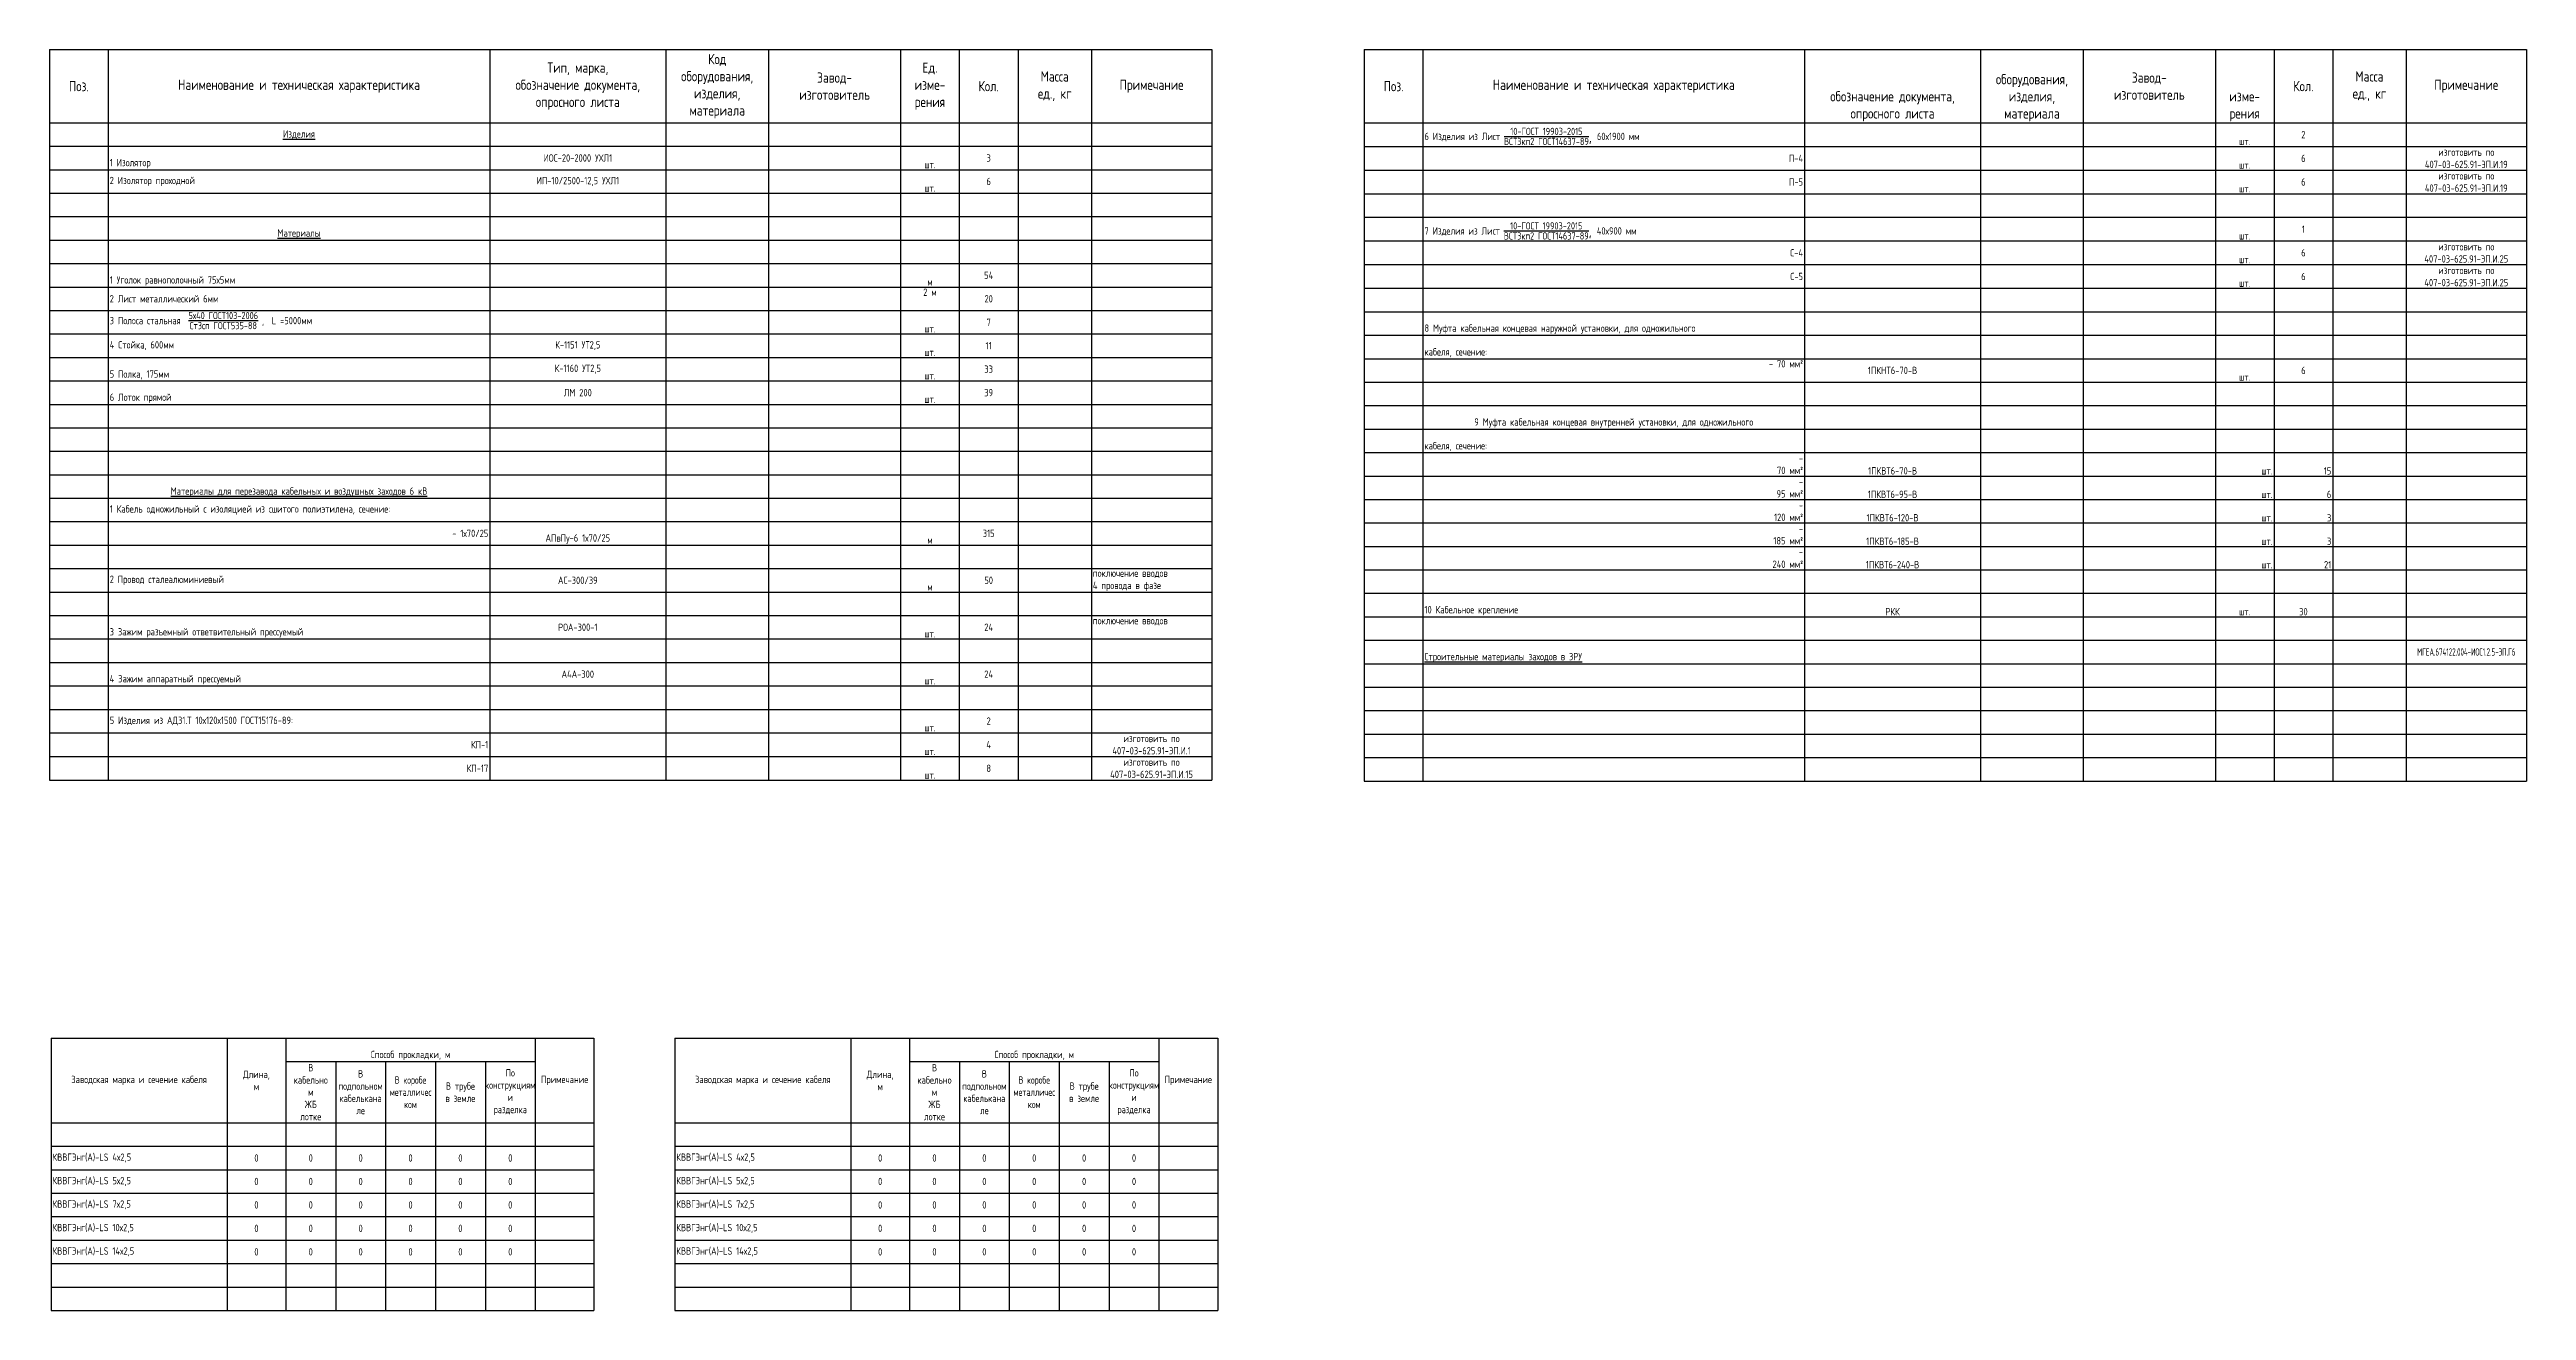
# Model space of a CAD drawing. Header units: millimetres. Extents: x 30521 to 32003, y 31973 to 33692.
# Drawn here: x 31159 to 32003, y 32934 to 33364 of the extents above; entities that cross this region are included whole.
import ezdxf

# ---------------------------------------------------------------- set-up
doc = ezdxf.new("R2010")
doc.units = ezdxf.units.MM
doc.styles.add('По объекту', font='CS_Gost2304.shx')

# ---------------------------------------------------------------- blocks, each defined once
blk = doc.blocks.new('*T9')
at = {"color": 0, "linetype": 'ByBlock', "lineweight": -2, "ltscale": 100, "transparency": 16777216}
for p, q in [((0, 0), (185, 0)), ((0, 0), (0, -92.87)), ((60, 0), (60, -92.87)), ((80, 0), (80, -92.87)), ((165, 0), (165, -92.87)), ((185, 0), (185, -92.87)), ((80, -8), (165, -8)), ((97, -8), (97, -92.87)), ((114, -8), (114, -92.87)), ((131, -8), (131, -92.87)), ((148, -8), (148, -92.87)), ((0, -28.87), (185, -28.87)), ((0, -36.87), (185, -36.87)), ((0, -44.87), (185, -44.87)), ((0, -52.87), (185, -52.87)), ((0, -60.87), (185, -60.87)), ((0, -68.87), (185, -68.87)), ((0, -76.87), (185, -76.87)), ((0, -84.87), (185, -84.87)), ((0, -92.87), (185, -92.87))]:
    blk.add_line(p, q, dxfattribs=at)
at = {"color": 0, "ltscale": 100, "transparency": 16777216, "char_height": 2.5, "style": 'По объекту'}
for s, insert, width, attachment_point in [('Способ прокладки, м', (122.5, -7.5), 84, 8), ('Заводская марка и сечение кабеля', (30, -14.43), 59, 5), ('Длина,\\Pм', (70, -14.43), 19, 5), ('В\\Pкабельно\\Pм\\PЖБ\\Pлотке', (88.5, -18.43), 16, 5), ('{\\W0.84;В\\Pподпольном\\Pкабелькана\\Pле}', (105.5, -18.43), 16, 5), ('{\\W0.81;В коробе \\Pметалличес\\Pком}', (122.5, -18.43), 16, 5), ('В трубе\\Pв земле', (139.5, -18.43), 16, 5), ('{\\W0.92;По \\Pконструкциям\\Pи \\Pразделка}', (156.5, -18.43), 16, 5), ('Примечание', (175, -14.43), 19, 5), ('КВВГЭнг(А)-LS 4х2,5', (0.5, -40.87), 59, 4), ('0', (70, -40.87), 19, 5), ('0', (88.5, -40.87), 16, 5), ('0', (105.5, -40.87), 16, 5), ('0', (122.5, -40.87), 16, 5), ('0', (139.5, -40.87), 16, 5), ('0', (156.5, -40.87), 16, 5), ('КВВГЭнг(А)-LS 5х2,5', (0.5, -48.87), 59, 4), ('0', (70, -48.87), 19, 5), ('0', (88.5, -48.87), 16, 5), ('0', (105.5, -48.87), 16, 5), ('0', (122.5, -48.87), 16, 5), ('0', (139.5, -48.87), 16, 5), ('0', (156.5, -48.87), 16, 5), ('КВВГЭнг(А)-LS 7х2,5', (0.5, -56.87), 59, 4), ('0', (70, -56.87), 19, 5), ('0', (88.5, -56.87), 16, 5), ('0', (105.5, -56.87), 16, 5), ('0', (122.5, -56.87), 16, 5), ('0', (139.5, -56.87), 16, 5), ('0', (156.5, -56.87), 16, 5), ('КВВГЭнг(А)-LS 10х2,5', (0.5, -64.87), 59, 4), ('0', (70, -64.87), 19, 5), ('0', (88.5, -64.87), 16, 5), ('0', (105.5, -64.87), 16, 5), ('0', (122.5, -64.87), 16, 5), ('0', (139.5, -64.87), 16, 5), ('0', (156.5, -64.87), 16, 5), ('КВВГЭнг(А)-LS 14х2,5', (0.5, -72.87), 59, 4), ('0', (70, -72.87), 19, 5), ('0', (88.5, -72.87), 16, 5), ('0', (105.5, -72.87), 16, 5), ('0', (122.5, -72.87), 16, 5), ('0', (139.5, -72.87), 16, 5), ('0', (156.5, -72.87), 16, 5)]:
    blk.add_mtext(s, dxfattribs=dict(at, insert=insert, width=width, attachment_point=attachment_point))
blk = doc.blocks.new('*T11')
at = {"color": 0, "linetype": 'ByBlock', "lineweight": -2, "ltscale": 100, "transparency": 16777216}
for p, q in [((0, 0), (396, 0)), ((0, 0), (0, -249.14)), ((20, 0), (20, -249.14)), ((150, 0), (150, -249.14)), ((210, 0), (210, -249.14)), ((245, 0), (245, -249.14)), ((290, 0), (290, -249.14)), ((310, 0), (310, -249.14)), ((330, 0), (330, -249.14)), ((355, 0), (355, -249.14)), ((396, 0), (396, -249.14)), ((0, -25), (396, -25)), ((0, -33), (396, -33)), ((0, -41), (396, -41)), ((0, -49), (396, -49)), ((0, -57), (396, -57)), ((0, -65), (396, -65)), ((0, -73), (396, -73)), ((0, -81), (396, -81)), ((0, -89), (396, -89)), ((0, -97), (396, -97)), ((0, -105), (396, -105)), ((0, -113), (396, -113)), ((0, -121), (396, -121)), ((0, -129), (396, -129)), ((0, -137), (396, -137)), ((0, -145), (396, -145)), ((0, -153), (396, -153)), ((0, -161), (396, -161)), ((0, -169), (396, -169)), ((0, -177), (396, -177)), ((0, -185), (396, -185)), ((0, -193), (396, -193)), ((0, -201), (396, -201)), ((0, -209), (396, -209)), ((0, -217), (396, -217)), ((0, -225), (396, -225)), ((0, -233), (396, -233)), ((0, -241.07), (396, -241.07)), ((0, -249.14), (396, -249.14))]:
    blk.add_line(p, q, dxfattribs=at)
at = {"color": 7, "ltscale": 100, "transparency": 16777216, "attachment_point": 5, "style": 'По объекту'}
for s, insert, char_height, width in [('Тип, марка, \\Pобозначение документа, \\Pопросного листа', (180, -12.5), 3.5, 59), ('Код \\Pоборудования,\\Pизделия, \\Pматериала', (227.5, -12.5), 3.5, 34), ('Завод- \\Pизготовитель', (267.5, -12.5), 3.5, 44), ('Ед. \\Pизме- \\Pрения', (300, -12.5), 3.5, 19), ('Масса\\Pед., кг', (342.5, -12.5), 3.5, 24), ('Поз.', (10, -12.5), 3.5, 19), ('Наименование и техническая характеристика', (85, -12.5), 3.5, 129), ('Кол.', (320, -12.5), 3.5, 19), ('Примечание', (375.5, -12.5), 3.5, 40), ('\\LИзделия\\l', (85, -29), 2.5, 129)]:
    blk.add_mtext(s, dxfattribs=dict(at, insert=insert, char_height=char_height, width=width))
at = {"color": 0, "ltscale": 100, "transparency": 16777216, "char_height": 2.5, "style": 'По объекту'}
for s, insert, width, attachment_point in [('1 Изолятор', (20.5, -40.5), 129, 7), ('ИОС-20-2000 УХЛ1', (180, -37), 59, 5), ('шт.', (300, -40.5), 19, 8), ('3', (320, -37), 19, 5), ('2 Изолятор проходной', (20.5, -45), 129, 4), ('ИП-10/2500-12,5 УХЛ1', (180, -45), 59, 5), ('шт.', (300, -48.5), 19, 8), ('6', (320, -45), 19, 5), ('\\LМатериалы\\l', (85, -64.5), 129, 8), ('54', (320, -77), 19, 5), ('1 Уголок равнополочный 75х5мм', (20.5, -80.5), 129, 7), ('2 Лист металлический 6мм', (20.5, -85), 129, 4), ('2 м', (300, -81.5), 19, 2), ('м', (300, -80.5), 19, 8), ('20', (320, -85), 19, 5), ('\\A1;3 Полоса стальная  {\\H0.98x;\\C256;\\S5х40 ГОСТ103-2006/Ст3сп ГОСТ535-88;} ,  L =5000мм', (20.5, -89.5), 129, 1), ('7', (320, -93), 19, 5), ('4 Стойка, 600мм', (20.5, -101), 129, 4), ('К-1151 УТ2,5', (180, -101), 59, 5), ('шт.', (300, -96.5), 19, 8), ('11', (320, -101), 19, 5), ('5 Полка, 175мм', (20.5, -112.5), 129, 7), ('К-1160 УТ2,5', (180, -109), 59, 5), ('шт.', (300, -104.5), 19, 8), ('33', (320, -109), 19, 5), ('6 Лоток прямой', (20.5, -120.5), 129, 7), ('ЛМ 200', (180, -117), 59, 5), ('шт.', (300, -112.5), 19, 8), ('39', (320, -117), 19, 5), ('шт.', (300, -120.5), 19, 8), ('\\LМатериалы для перезавода кабельных и воздушных заходов 6 кВ\\l', (85, -152.5), 129, 8), ('1 Кабель одножильный с изоляцией из сшитого полиэтилена, сечение:', (20.5, -157), 129, 4), ('                                                                                                 - 1х70/25', (149.5, -165), 129, 6), ('АПвПу-6 1х70/25', (180, -168.5), 59, 8), ('м', (300, -168.5), 19, 8), ('315', (320, -165), 19, 5), ('2 Провод сталеалюминиевый', (20.5, -181), 129, 4), ('АС-300/39', (180, -181), 59, 5), ('м', (300, -184.5), 19, 8), ('50', (320, -181), 19, 5), ('поключение вводов\\P4 провода в фазе', (355.5, -181), 40, 4), ('3 Зажим разъемный ответвительный прессуемый', (20.5, -200.5), 129, 7), ('РОА-300-1', (180, -197), 59, 5), ('шт.', (300, -200.5), 19, 8), ('24', (320, -197), 19, 5), ('поключение вводов', (355.5, -193.5), 40, 1), ('4 Зажим аппаратный прессуемый', (20.5, -216.5), 129, 7), ('А4А-300', (180, -213), 59, 5), ('шт.', (300, -216.5), 19, 8), ('24', (320, -213), 19, 5), ('5 Изделия из АД31.Т 10х120х1500 ГОСТ15176-89:', (20.5, -229), 129, 4), ('2', (320, -229), 19, 5), ('КП-1', (149.5, -237.03), 129, 6), ('шт.', (300, -232.5), 19, 8), ('4', (320, -237.03), 19, 5), ('изготовить по ^J407-03-625.91-ЭП.И.1', (375.5, -237.03), 40, 5), ('КП-17', (149.5, -245.1), 129, 6), ('шт.', (300, -240.57), 19, 8), ('8', (320, -245.1), 19, 5), ('изготовить по ^J407-03-625.91-ЭП.И.15', (375.5, -245.1), 40, 5), ('шт.', (300, -248.64), 19, 8)]:
    blk.add_mtext(s, dxfattribs=dict(at, insert=insert, width=width, attachment_point=attachment_point))
blk = doc.blocks.new('*T12')
at = {"color": 0, "linetype": 'ByBlock', "lineweight": -2, "ltscale": 100, "transparency": 16777216}
for p, q in [((0, 0), (396, 0)), ((0, 0), (0, -249.44)), ((20, 0), (20, -249.44)), ((150, 0), (150, -249.44)), ((210, 0), (210, -249.44)), ((245, 0), (245, -249.44)), ((290, 0), (290, -249.44)), ((310, 0), (310, -249.44)), ((330, 0), (330, -249.44)), ((355, 0), (355, -249.44)), ((396, 0), (396, -249.44)), ((0, -25), (396, -25)), ((0, -33.08), (396, -33.08)), ((0, -41.15), (396, -41.15)), ((0, -49.22), (396, -49.22)), ((0, -57.22), (396, -57.22)), ((0, -65.3), (396, -65.3)), ((0, -73.37), (396, -73.37)), ((0, -81.44), (396, -81.44)), ((0, -89.44), (396, -89.44)), ((0, -97.44), (396, -97.44)), ((0, -105.44), (396, -105.44)), ((0, -113.44), (396, -113.44)), ((0, -121.44), (396, -121.44)), ((0, -129.44), (396, -129.44)), ((0, -137.44), (396, -137.44)), ((0, -145.44), (396, -145.44)), ((0, -153.44), (396, -153.44)), ((0, -161.44), (396, -161.44)), ((0, -169.44), (396, -169.44)), ((0, -177.44), (396, -177.44)), ((0, -185.44), (396, -185.44)), ((0, -193.44), (396, -193.44)), ((0, -201.44), (396, -201.44)), ((0, -209.44), (396, -209.44)), ((0, -217.44), (396, -217.44)), ((0, -225.44), (396, -225.44)), ((0, -233.44), (396, -233.44)), ((0, -241.44), (396, -241.44)), ((0, -249.44), (396, -249.44))]:
    blk.add_line(p, q, dxfattribs=at)
at = {"color": 7, "ltscale": 100, "transparency": 16777216, "char_height": 3.5, "style": 'По объекту'}
for s, insert, width, attachment_point in [('оборудования,\\Pизделия, \\Pматериала', (227.5, -24.5), 34, 8), ('Завод- \\Pизготовитель', (267.5, -12.5), 44, 5), ('Масса\\Pед., кг', (342.5, -12.5), 24, 5), ('Поз.', (10, -12.5), 19, 5), ('Наименование и техническая характеристика', (85, -12.5), 129, 5), ('обозначение документа, \\Pопросного листа', (180, -24.5), 59, 8), ('изме- \\Pрения', (300, -24.5), 19, 8), ('Кол.', (320, -12.5), 19, 5), ('Примечание', (375.5, -12.5), 40, 5)]:
    blk.add_mtext(s, dxfattribs=dict(at, insert=insert, width=width, attachment_point=attachment_point))
at = {"color": 0, "ltscale": 100, "transparency": 16777216, "char_height": 2.5, "style": 'По объекту'}
for s, insert, width, attachment_point in [('\\A1;6 Изделия из Лист {\\H0.98x;\\S10-ГОСТ 19903-2015/ВСТ3кп2 ГОСТ14637-89;\\H1.42857x;, }60х1900 мм{\\H1.02041x;}', (20.5, -32.58), 129, 7), ('шт.', (300, -32.58), 19, 8), ('2', (320, -29.04), 19, 5), ('П-4', (149.5, -37.11), 129, 6), ('шт.', (300, -40.65), 19, 8), ('6', (320, -37.11), 19, 5), ('изготовить по ^J407-03-625.91-ЭП.И.19', (375.5, -37.11), 40, 5), ('П-5', (149.5, -45.18), 129, 6), ('шт.', (300, -48.72), 19, 8), ('6', (320, -45.18), 19, 5), ('изготовить по ^J407-03-625.91-ЭП.И.19', (375.5, -45.18), 40, 5), ('\\A1;7 Изделия из Лист {\\H0.98x;\\S10-ГОСТ 19903-2015/ВСТ3кп2 ГОСТ14637-89;\\H1.42857x;, }40х900 мм{\\H1.02041x;}', (20.5, -64.8), 129, 7), ('шт.', (300, -64.8), 19, 8), ('1', (320, -61.26), 19, 5), ('изготовить по ^J407-03-625.91-ЭП.И.25', (375.5, -69.33), 40, 5), ('С-4', (149.5, -69.33), 129, 6), ('шт.', (300, -72.87), 19, 8), ('6', (320, -69.33), 19, 5), ('изготовить по ^J407-03-625.91-ЭП.И.25', (375.5, -77.4), 40, 5), ('С-5', (149.5, -77.4), 129, 6), ('шт.', (300, -80.94), 19, 8), ('6', (320, -77.4), 19, 5), ('8 Муфта кабельная концевая наружной установки, для одножильного', (20.5, -96.94), 129, 7), ('кабеля, сечение:', (20.5, -104.94), 129, 7), ('                                                                                                - 70 мм²', (149.5, -105.94), 129, 3), ('1ПКНТ6-70-В', (180, -109.44), 59, 5), ('6', (320, -109.44), 19, 5), ('шт.', (300, -112.94), 19, 8), ('9 Муфта кабельная концевая внутренней установки, для одножильного', (85, -128.94), 129, 8), ('кабеля, сечение:', (20.5, -136.94), 129, 7), ('                                                                                                  - 70 мм²', (149.5, -141.44), 129, 6), ('1ПКВТ6-70-В', (180, -144.94), 59, 8), ('шт.', (309.5, -144.94), 19, 9), ('15', (329.5, -144.94), 19, 9), ('                                                                                                  - 95 мм²', (149.5, -149.44), 129, 6), ('1ПКВТ6-95-В', (180, -152.94), 59, 8), ('шт.', (309.5, -152.94), 19, 9), ('6', (329.5, -152.94), 19, 9), ('                                                                                                  - 120 мм²', (149.5, -157.44), 129, 6), ('1ПКВТ6-120-В', (180, -160.94), 59, 8), ('шт.', (309.5, -160.94), 19, 9), ('3', (329.5, -160.94), 19, 9), ('                                                                                                 - 185 мм²', (149.5, -165.44), 129, 6), ('1ПКВТ6-185-В', (180, -168.94), 59, 8), ('шт.', (309.5, -168.94), 19, 9), ('3', (329.5, -168.94), 19, 9), ('                                                                                                 - 240 мм²', (149.5, -173.44), 129, 6), ('1ПКВТ6-240-В', (180, -176.94), 59, 8), ('шт.', (309.5, -176.94), 19, 9), ('21', (329.5, -176.94), 19, 9), ('10 Кабельное крепление', (20.5, -192.94), 129, 7), ('РКК', (180, -192.94), 59, 8), ('шт.', (300, -192.94), 19, 8), ('30', (320, -192.94), 19, 8), ('\\LСтроительные материалы заходов в ЗРУ\\l', (20.5, -208.94), 129, 7), ('{\\W0.7;МГЕА.674122.004-ИОС1.2.5-ЭП.Г6}', (375.5, -205.44), 40, 5)]:
    blk.add_mtext(s, dxfattribs=dict(at, insert=insert, width=width, attachment_point=attachment_point))
blk = doc.blocks.new('*T25')
at = {"color": 0, "linetype": 'ByBlock', "lineweight": -2, "ltscale": 100, "transparency": 16777216}
for p, q in [((0, 0), (185, 0)), ((0, 0), (0, -92.87)), ((60, 0), (60, -92.87)), ((80, 0), (80, -92.87)), ((165, 0), (165, -92.87)), ((185, 0), (185, -92.87)), ((80, -8), (165, -8)), ((97, -8), (97, -92.87)), ((114, -8), (114, -92.87)), ((131, -8), (131, -92.87)), ((148, -8), (148, -92.87)), ((0, -28.87), (185, -28.87)), ((0, -36.87), (185, -36.87)), ((0, -44.87), (185, -44.87)), ((0, -52.87), (185, -52.87)), ((0, -60.87), (185, -60.87)), ((0, -68.87), (185, -68.87)), ((0, -76.87), (185, -76.87)), ((0, -84.87), (185, -84.87)), ((0, -92.87), (185, -92.87))]:
    blk.add_line(p, q, dxfattribs=at)
at = {"color": 0, "ltscale": 100, "transparency": 16777216, "char_height": 2.5, "style": 'По объекту'}
for s, insert, width, attachment_point in [('Способ прокладки, м', (122.5, -7.5), 84, 8), ('Заводская марка и сечение кабеля', (30, -14.43), 59, 5), ('Длина,\\Pм', (70, -14.43), 19, 5), ('В\\Pкабельно\\Pм\\PЖБ\\Pлотке', (88.5, -18.43), 16, 5), ('{\\W0.84;В\\Pподпольном\\Pкабелькана\\Pле}', (105.5, -18.43), 16, 5), ('{\\W0.81;В коробе \\Pметалличес\\Pком}', (122.5, -18.43), 16, 5), ('В трубе\\Pв земле', (139.5, -18.43), 16, 5), ('{\\W0.92;По \\Pконструкциям\\Pи \\Pразделка}', (156.5, -18.43), 16, 5), ('Примечание', (175, -14.43), 19, 5), ('КВВГЭнг(А)-LS 4х2,5', (0.5, -40.87), 59, 4), ('0', (70, -40.87), 19, 5), ('0', (88.5, -40.87), 16, 5), ('0', (105.5, -40.87), 16, 5), ('0', (122.5, -40.87), 16, 5), ('0', (139.5, -40.87), 16, 5), ('0', (156.5, -40.87), 16, 5), ('КВВГЭнг(А)-LS 5х2,5', (0.5, -48.87), 59, 4), ('0', (70, -48.87), 19, 5), ('0', (88.5, -48.87), 16, 5), ('0', (105.5, -48.87), 16, 5), ('0', (122.5, -48.87), 16, 5), ('0', (139.5, -48.87), 16, 5), ('0', (156.5, -48.87), 16, 5), ('КВВГЭнг(А)-LS 7х2,5', (0.5, -56.87), 59, 4), ('0', (70, -56.87), 19, 5), ('0', (88.5, -56.87), 16, 5), ('0', (105.5, -56.87), 16, 5), ('0', (122.5, -56.87), 16, 5), ('0', (139.5, -56.87), 16, 5), ('0', (156.5, -56.87), 16, 5), ('КВВГЭнг(А)-LS 10х2,5', (0.5, -64.87), 59, 4), ('0', (70, -64.87), 19, 5), ('0', (88.5, -64.87), 16, 5), ('0', (105.5, -64.87), 16, 5), ('0', (122.5, -64.87), 16, 5), ('0', (139.5, -64.87), 16, 5), ('0', (156.5, -64.87), 16, 5), ('КВВГЭнг(А)-LS 14х2,5', (0.5, -72.87), 59, 4), ('0', (70, -72.87), 19, 5), ('0', (88.5, -72.87), 16, 5), ('0', (105.5, -72.87), 16, 5), ('0', (122.5, -72.87), 16, 5), ('0', (139.5, -72.87), 16, 5), ('0', (156.5, -72.87), 16, 5)]:
    blk.add_mtext(s, dxfattribs=dict(at, insert=insert, width=width, attachment_point=attachment_point))

msp = doc.modelspace()

# ---------------------------------------------------------------- block references
for name, p in [('*T11', (31158.68, 33364.28)), ('*T12', (31606.67, 33364.28)), ('*T9', (31159.18, 33027.16)), ('*T25', (31371.71, 33027.16))]:
    msp.add_blockref(name, p)

doc.saveas('drawing.dxf')
